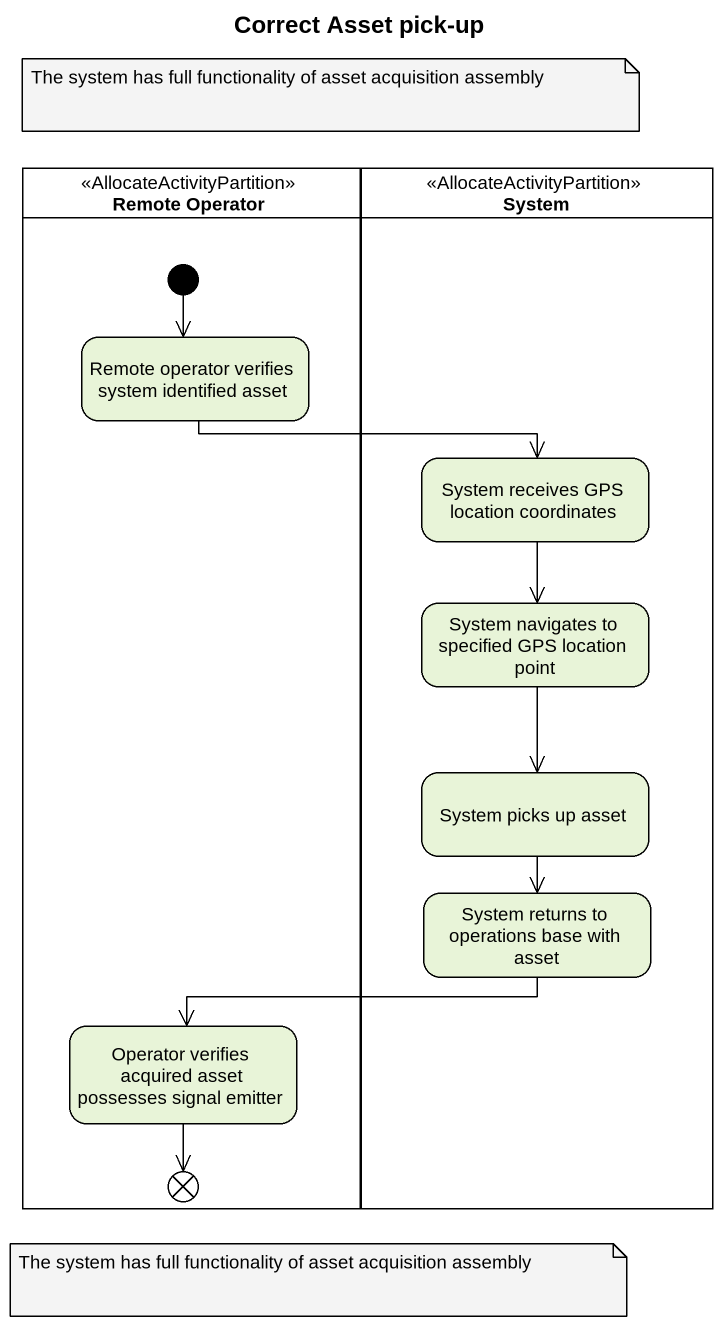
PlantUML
@startuml
title Correct Asset pick-up
hide empty description
state "Remote Operator" as Remote_Operator <<AllocateActivityPartition>> {
  state "Remote operator verifies system identified asset" as Remote_operator_verifies
  state "Operator verifies acquired asset possesses signal emitter" as Operator_verifies_acquired
  state flowfinal1 <<end>>
  [*] --> Remote_operator_verifies
}
state System <<AllocateActivityPartition>> {
  state "System receives GPS location coordinates" as System_receives_GPS
  state "System navigates to specified GPS location point" as System_navigates_to
  state "System picks up asset" as System_picks_up_asset
  state "System returns to operations base with asset" as System_returns_to
}
Remote_operator_verifies -right-> System_receives_GPS
System_receives_GPS --> System_navigates_to
System_navigates_to --> System_picks_up_asset
System_picks_up_asset --> System_returns_to
System_returns_to -left-> Operator_verifies_acquired
Operator_verifies_acquired --> flowfinal1
note as N1
  The system has full functionality of asset acquisition assembly
end note
note as N2
  The system has full functionality of asset acquisition assembly
end note
@enduml
